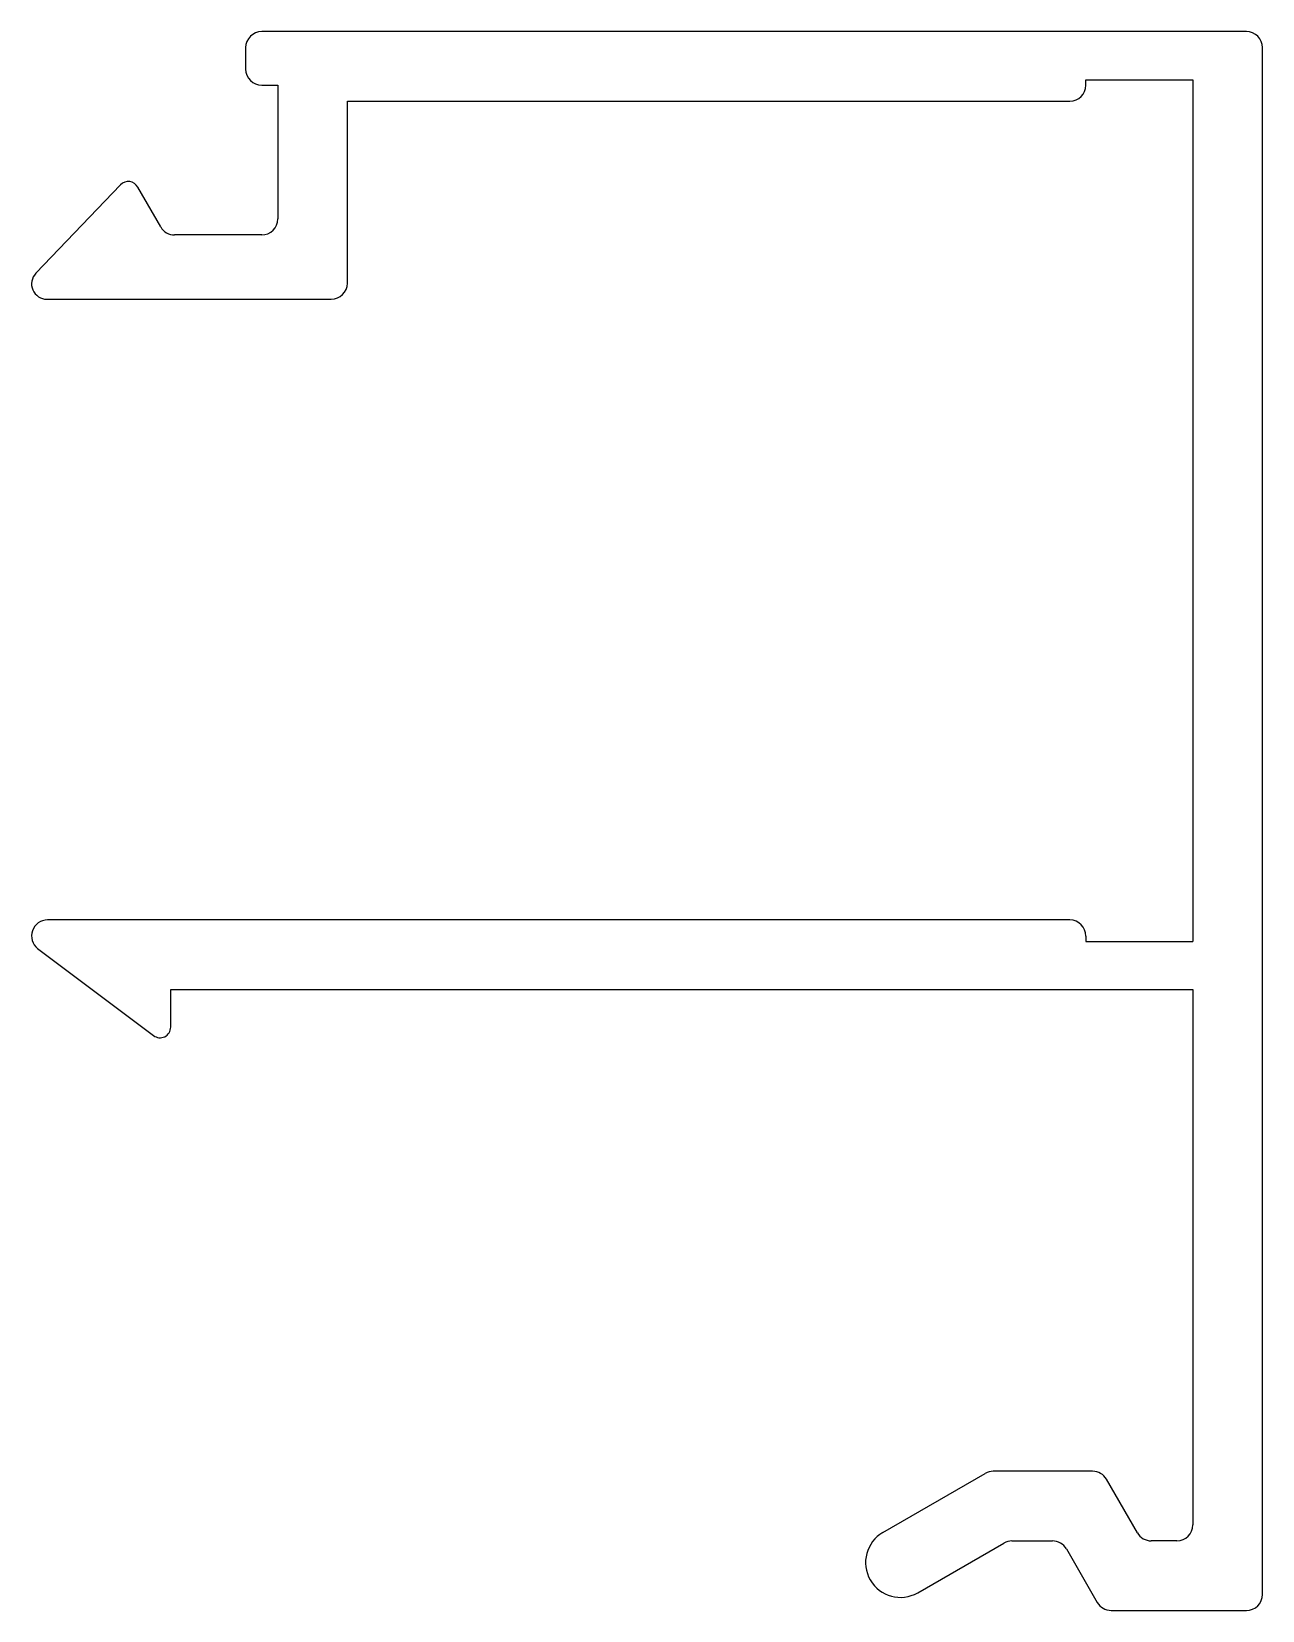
# Model space of a CAD drawing. Extents: x 1010.4 to 1033.4, y 559.9 to 589.4.
import ezdxf

# ---------------------------------------------------------------- set-up
doc = ezdxf.new("R2010")
doc.units = 0
doc.layers.add('OLCU', color=242, linetype='CONTINUOUS')

msp = doc.modelspace()

# ---------------------------------------------------------------- linework, layer by layer
at = {"layer": 'OLCU', "color": 0}
for p, q in [((1033.128, 589.381), (1014.728, 589.381)), ((1014.428, 589.081), (1014.428, 588.681)), ((1033.428, 560.181), (1033.428, 589.081)), ((1014.728, 588.381), (1015.028, 588.381)), ((1015.028, 588.381), (1015.028, 585.881)), ((1030.128, 588.481), (1032.128, 588.481)), ((1030.128, 588.381), (1030.128, 588.481)), ((1032.128, 588.481), (1032.128, 572.382)), ((1016.328, 588.081), (1029.828, 588.081)), ((1016.328, 584.681), (1016.328, 588.081)), ((1012.09, 586.52), (1010.507, 584.865)), ((1012.841, 585.731), (1012.411, 586.476)), ((1014.728, 585.581), (1013.101, 585.581)), ((1010.713, 584.381), (1016.028, 584.381)), ((1029.828, 572.782), (1010.726, 572.782)), ((1030.128, 572.482), (1030.128, 572.382)), ((1030.128, 572.382), (1032.128, 572.382)), ((1010.541, 572.249), (1012.704, 570.624)), ((1013.028, 571.481), (1032.128, 571.481)), ((1013.028, 570.781), (1013.028, 571.481)), ((1032.128, 571.481), (1032.128, 561.481)), ((1026.337, 561.338), (1028.249, 562.441)), ((1030.254, 562.481), (1028.399, 562.481)), ((1031.091, 561.331), (1030.514, 562.331)), ((1026.987, 560.212), (1028.597, 561.141)), ((1028.747, 561.181), (1029.504, 561.181)), ((1031.828, 561.181), (1031.351, 561.181)), ((1029.764, 561.031), (1030.341, 560.031)), ((1030.601, 559.881), (1033.128, 559.881))]:
    msp.add_line(p, q, dxfattribs=at)
for centre, radius, start, end in [((1014.728, 589.081), 0.3, 90, 180), ((1033.128, 589.081), 0.3, 0, 90), ((1014.728, 588.681), 0.3, 180, 270), ((1029.828, 588.381), 0.3, 270, 0), ((1012.235, 586.381), 0.2, 28.3849, 136.2603), ((1014.728, 585.881), 0.3, 270, 0), ((1013.101, 585.881), 0.3, 210, 270), ((1010.713, 584.667), 0.286, 136.2603, 270), ((1016.028, 584.681), 0.3, 270, 0), ((1010.726, 572.484), 0.299, 90, 231.7681), ((1029.828, 572.482), 0.3, 360, 90), ((1012.828, 570.781), 0.2, 231.7681, 0), ((1028.399, 562.181), 0.3, 90, 120.0001), ((1030.254, 562.181), 0.3, 30.0006, 90), ((1031.828, 561.481), 0.3, 270, 0), ((1026.662, 560.775), 0.65, 120.0001, 300.0001), ((1028.747, 560.881), 0.3, 90, 120.0001), ((1029.504, 560.881), 0.3, 30.0006, 90), ((1031.351, 561.481), 0.3, 210.0006, 270), ((1030.601, 560.181), 0.3, 210.0006, 270), ((1033.128, 560.181), 0.3, 270, 0)]:
    msp.add_arc(centre, radius, start, end, dxfattribs=at)

doc.saveas('drawing.dxf')
